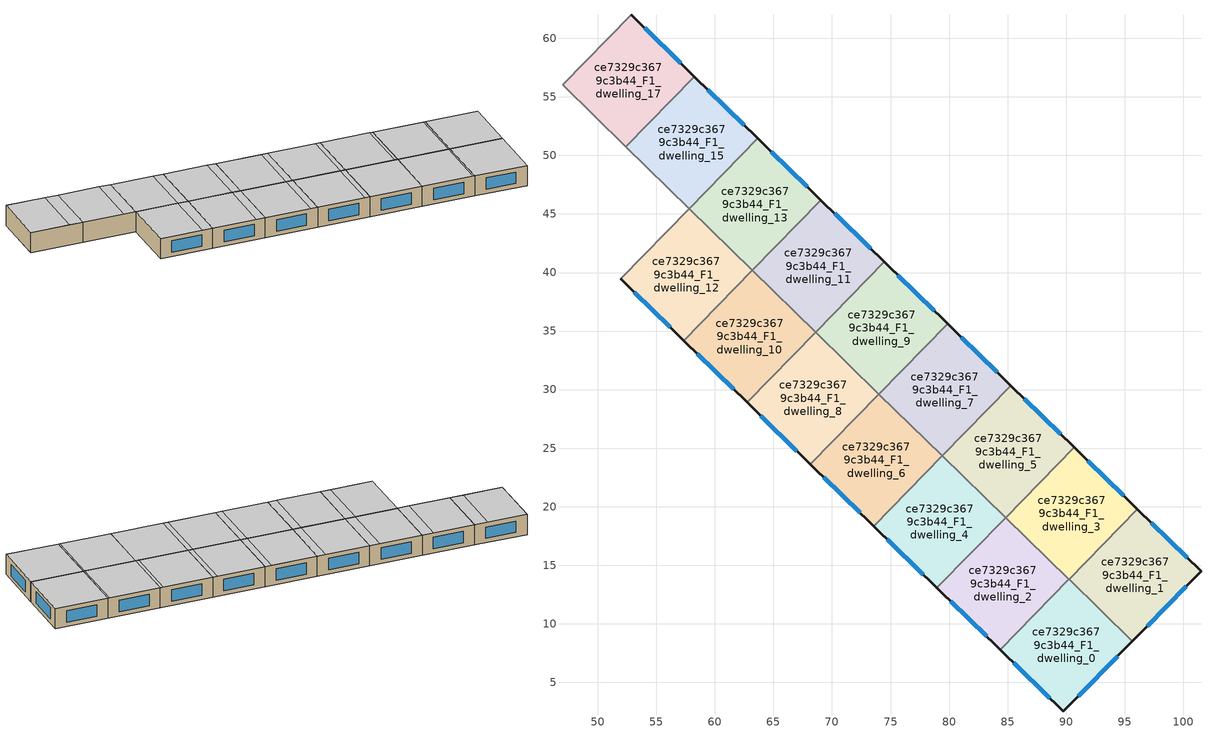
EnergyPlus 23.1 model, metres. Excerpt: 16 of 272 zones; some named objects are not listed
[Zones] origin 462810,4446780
ce7329c3679c3b44_F1_dwelling_0
 floor to ce7329c3679c3b44_F0_dwelling_0 (EU_floor_Construction): 95.65,8.52 89.76,2.53 84.37,7.79 90.24,13.8 z3
 wall outside (EU_wall_Construction): 84.37,7.79 89.76,2.53 95.65,8.52 z3:6
 wall to ce7329c3679c3b44_F1_dwelling_1 (EU_wall_Construction): 95.65,8.52 90.24,13.8 z3:6
 wall to ce7329c3679c3b44_F1_dwelling_2 (EU_wall_Construction): 90.23,13.79 84.37,7.79 z3:6
 wall to ce7329c3679c3b44_F1_dwelling_3 (EU_wall_Construction): 90.24,13.8 90.23,13.79 z3:6
 window (EU_Window_Construction): 91.02,3.81 94.39,7.24 / 85.53,6.66 88.6,3.66 z3.64:5.36
 ceiling to ce7329c3679c3b44_F2_dwelling_15 (EU_floor_Construction): 89.76,2.53 95.64,8.51 90.23,13.79 84.37,7.79 z6
 ceiling to ce7329c3679c3b44_F2_dwelling_0 (EU_floor_Construction): 95.64,8.51 95.65,8.52 90.24,13.8 90.23,13.79 z6
ce7329c3679c3b44_F1_dwelling_1
 floor to ce7329c3679c3b44_F0_dwelling_1 (EU_floor_Construction): 101.51,14.48 95.65,8.52 90.24,13.8 96.09,19.78 z3
 wall outside (EU_wall_Construction): 95.65,8.52 101.51,14.48 96.09,19.78 z3:6
 wall to ce7329c3679c3b44_F1_dwelling_3 (EU_wall_Construction): 96.09,19.78 90.24,13.8 z3:6
 window (EU_Window_Construction): 96.9,9.8 100.26,13.21 / 100.35,15.62 97.25,18.65 z3.64:5.36
 ceiling to ce7329c3679c3b44_F2_dwelling_0 (EU_floor_Construction): 95.65,8.52 101.51,14.48 96.09,19.78 90.24,13.8 z6
ce7329c3679c3b44_F1_dwelling_10
 floor to ce7329c3679c3b44_F0_dwelling_10 (EU_floor_Construction): 68.61,34.9 62.75,28.9 57.34,34.18 63.2,40.18 z3
 wall outside (EU_wall_Construction): 57.34,34.18 62.75,28.9 z3:6
 wall to ce7329c3679c3b44_F1_dwelling_12 (EU_wall_Construction): 63.2,40.18 57.34,34.18 z3:6
 wall to ce7329c3679c3b44_F1_dwelling_11 (EU_wall_Construction): 68.61,34.9 63.2,40.18 z3:6
 wall to ce7329c3679c3b44_F1_dwelling_8 (EU_wall_Construction): 62.75,28.9 68.61,34.9 z3:6
 window (EU_Window_Construction): 58.5,33.05 61.59,30.03 z3.64:5.36
 ceiling to ce7329c3679c3b44_F2_dwelling_20 (EU_floor_Construction): 61.84,29.79 67.69,35.79 63.2,40.18 57.34,34.18 z6
 ceiling to ce7329c3679c3b44_F2_dwelling_19 (EU_floor_Construction): 62.75,28.9 68.61,34.9 67.69,35.79 61.84,29.79 z6
ce7329c3679c3b44_F1_dwelling_11
 floor to ce7329c3679c3b44_F0_dwelling_11 (EU_floor_Construction): 74.46,40.9 68.61,34.9 63.2,40.18 69.06,46.18 z3
 wall outside (EU_wall_Construction): 74.46,40.9 69.06,46.18 z3:6
 wall to ce7329c3679c3b44_F1_dwelling_13 (EU_wall_Construction): 69.06,46.18 63.2,40.18 z3:6
 wall to ce7329c3679c3b44_F1_dwelling_9 (EU_wall_Construction): 68.61,34.9 74.46,40.9 z3:6
 window (EU_Window_Construction): 73.31,42.03 70.22,45.05 z3.64:5.36
 ceiling to ce7329c3679c3b44_F2_dwelling_5 (EU_floor_Construction): 67.72,35.77 73.58,41.77 69.06,46.18 63.2,40.18 z6
 ceiling to ce7329c3679c3b44_F2_dwelling_4 (EU_floor_Construction): 68.61,34.9 74.46,40.9 73.57,41.77 67.72,35.77 z6
ce7329c3679c3b44_F1_dwelling_12
 floor to ce7329c3679c3b44_F0_dwelling_12 (EU_floor_Construction): 63.2,40.18 57.34,34.18 51.94,39.46 57.8,45.46 z3
 wall outside (EU_wall_Construction): 51.94,39.46 57.34,34.18 z3:6
 wall to ce7329c3679c3b44_F1_dwelling_14 (EU_wall_Construction): 57.8,45.46 51.94,39.46 z3:6
 wall to ce7329c3679c3b44_F1_dwelling_13 (EU_wall_Construction): 63.2,40.18 57.8,45.46 z3:6
 window (EU_Window_Construction): 53.1,38.33 56.19,35.31 z3.64:5.36
 ceiling to ce7329c3679c3b44_F2_dwelling_21 (EU_floor_Construction): 56.25,35.25 62.11,41.25 57.8,45.46 51.94,39.46 z6
 ceiling to ce7329c3679c3b44_F2_dwelling_20 (EU_floor_Construction): 57.34,34.18 63.2,40.18 62.11,41.25 56.25,35.25 z6
ce7329c3679c3b44_F1_dwelling_13
 floor to ce7329c3679c3b44_F0_dwelling_13 (EU_floor_Construction): 69.06,46.18 63.2,40.18 57.8,45.46 63.65,51.45 z3
 wall outside (EU_wall_Construction): 69.06,46.18 63.65,51.45 z3:6
 wall to ce7329c3679c3b44_F1_dwelling_15 (EU_wall_Construction): 63.65,51.45 57.8,45.46 z3:6
 window (EU_Window_Construction): 67.9,47.31 64.81,50.32 z3.64:5.36
 ceiling to ce7329c3679c3b44_F2_dwelling_6 (EU_floor_Construction): 62.13,41.22 67.99,47.22 63.65,51.45 57.8,45.46 z6
 ceiling to ce7329c3679c3b44_F2_dwelling_5 (EU_floor_Construction): 63.2,40.18 69.06,46.18 67.99,47.22 62.13,41.22 z6
ce7329c3679c3b44_F1_dwelling_15
 floor to ce7329c3679c3b44_F0_dwelling_15 (EU_floor_Construction): 63.65,51.45 57.8,45.46 52.39,50.74 58.25,56.73 z3
 wall outside (EU_wall_Construction): 63.65,51.45 58.25,56.73 z3:6
 wall to ce7329c3679c3b44_F1_dwelling_17 (EU_wall_Construction): 58.25,56.73 52.39,50.74 z3:6
 wall to ce7329c3679c3b44_F1_dwelling_14 (EU_wall_Construction): 52.39,50.74 57.8,45.46 z3:6
 window (EU_Window_Construction): 62.5,52.58 59.41,55.6 z3.64:5.36
 ceiling to ce7329c3679c3b44_F2_dwelling_7 (EU_floor_Construction): 56.55,46.68 62.4,52.67 58.25,56.73 52.39,50.74 z6
 ceiling to ce7329c3679c3b44_F2_dwelling_6 (EU_floor_Construction): 57.8,45.46 63.65,51.45 62.4,52.67 56.55,46.68 z6
ce7329c3679c3b44_F1_dwelling_17
 floor to ce7329c3679c3b44_F0_dwelling_17 (EU_floor_Construction): 58.25,56.73 52.39,50.74 46.98,56.01 52.84,62.01 z3
 wall outside (EU_wall_Construction): 58.25,56.73 52.84,62.01 z3:6
 wall to ce7329c3679c3b44_F1_dwelling_19 (EU_wall_Construction): 52.84,62.01 46.98,56.01 z3:6
 wall to ce7329c3679c3b44_F1_dwelling_16 (EU_wall_Construction): 46.98,56.01 52.39,50.74 z3:6
 window (EU_Window_Construction): 57.09,57.86 54,60.88 z3.64:5.36
 ceiling to ce7329c3679c3b44_F2_dwelling_8 (EU_floor_Construction): 50.96,52.13 56.82,58.13 52.84,62.01 46.99,56.01 z6
 ceiling to ce7329c3679c3b44_F2_dwelling_7 (EU_floor_Construction): 52.39,50.74 58.25,56.73 56.82,58.13 50.96,52.13 z6
ce7329c3679c3b44_F1_dwelling_2
 floor to ce7329c3679c3b44_F0_dwelling_2 (EU_floor_Construction): 90.23,13.79 84.37,7.79 78.97,13.07 84.82,19.06 z3
 wall outside (EU_wall_Construction): 78.97,13.07 84.37,7.79 z3:6
 wall to ce7329c3679c3b44_F1_dwelling_4 (EU_wall_Construction): 84.82,19.06 78.97,13.07 z3:6
 wall to ce7329c3679c3b44_F1_dwelling_3 (EU_wall_Construction): 90.23,13.79 84.82,19.06 z3:6
 window (EU_Window_Construction): 80.12,11.94 83.22,8.92 z3.64:5.36
 ceiling to ce7329c3679c3b44_F2_dwelling_16 (EU_floor_Construction): 84.18,7.98 90.04,13.97 84.82,19.06 78.97,13.07 z6
 ceiling to ce7329c3679c3b44_F2_dwelling_15 (EU_floor_Construction): 84.37,7.79 90.23,13.79 90.04,13.97 84.18,7.98 z6
ce7329c3679c3b44_F1_dwelling_3
 floor to ce7329c3679c3b44_F0_dwelling_3 (EU_floor_Construction): 96.09,19.78 90.23,13.79 84.82,19.06 90.68,25.06 z3
 wall outside (EU_wall_Construction): 96.09,19.78 90.68,25.06 z3:6
 wall to ce7329c3679c3b44_F1_dwelling_5 (EU_wall_Construction): 90.68,25.06 84.82,19.06 z3:6
 window (EU_Window_Construction): 94.93,20.91 91.84,23.93 z3.64:5.36
 ceiling to ce7329c3679c3b44_F2_dwelling_1 (EU_floor_Construction): 90.06,13.95 95.92,19.95 90.68,25.06 84.82,19.06 z6
 ceiling to ce7329c3679c3b44_F2_dwelling_0 (EU_floor_Construction): 90.23,13.79 96.09,19.78 95.92,19.95 90.06,13.95 z6
ce7329c3679c3b44_F1_dwelling_4
 floor to ce7329c3679c3b44_F0_dwelling_4 (EU_floor_Construction): 84.82,19.06 78.97,13.07 73.56,18.34 79.42,24.34 z3
 wall outside (EU_wall_Construction): 73.56,18.34 78.97,13.07 z3:6
 wall to ce7329c3679c3b44_F1_dwelling_6 (EU_wall_Construction): 79.42,24.34 73.56,18.34 z3:6
 wall to ce7329c3679c3b44_F1_dwelling_5 (EU_wall_Construction): 84.82,19.06 79.42,24.34 z3:6
 window (EU_Window_Construction): 74.72,17.21 77.81,14.2 z3.64:5.36
 ceiling adiabatic (EU_roof_Construction): 78.97,13.07 84.82,19.06 79.42,24.34 73.56,18.34 z6
ce7329c3679c3b44_F1_dwelling_5
 floor to ce7329c3679c3b44_F0_dwelling_5 (EU_floor_Construction): 90.68,25.06 84.82,19.06 79.42,24.34 85.28,30.34 z3
 wall outside (EU_wall_Construction): 90.68,25.06 85.28,30.34 z3:6
 wall to ce7329c3679c3b44_F1_dwelling_7 (EU_wall_Construction): 85.28,30.34 79.42,24.34 z3:6
 window (EU_Window_Construction): 89.52,26.19 86.43,29.21 z3.64:5.36
 ceiling to ce7329c3679c3b44_F2_dwelling_2 (EU_floor_Construction): 84.47,19.41 90.33,25.4 85.28,30.34 79.42,24.34 z6
 ceiling to ce7329c3679c3b44_F2_dwelling_1 (EU_floor_Construction): 84.82,19.06 90.68,25.06 90.33,25.4 84.47,19.41 z6
ce7329c3679c3b44_F1_dwelling_6
 floor to ce7329c3679c3b44_F0_dwelling_6 (EU_floor_Construction): 79.42,24.34 73.56,18.34 68.16,23.62 74.01,29.62 z3
 wall outside (EU_wall_Construction): 68.16,23.62 73.56,18.34 z3:6
 wall to ce7329c3679c3b44_F1_dwelling_8 (EU_wall_Construction): 74.01,29.62 68.16,23.62 z3:6
 wall to ce7329c3679c3b44_F1_dwelling_7 (EU_wall_Construction): 79.42,24.34 74.01,29.62 z3:6
 window (EU_Window_Construction): 69.31,22.49 72.4,19.48 z3.64:5.36
 ceiling to ce7329c3679c3b44_F2_dwelling_18 (EU_floor_Construction): 73.01,18.88 78.87,24.88 74.01,29.62 68.16,23.62 z6
 ceiling to ce7329c3679c3b44_F2_dwelling_17 (EU_floor_Construction): 73.56,18.35 79.42,24.34 78.87,24.88 73.01,18.88 z6
ce7329c3679c3b44_F1_dwelling_7
 floor to ce7329c3679c3b44_F0_dwelling_7 (EU_floor_Construction): 85.28,30.34 79.42,24.34 74.01,29.62 79.87,35.62 z3
 wall outside (EU_wall_Construction): 85.28,30.34 79.87,35.62 z3:6
 wall to ce7329c3679c3b44_F1_dwelling_9 (EU_wall_Construction): 79.87,35.62 74.01,29.62 z3:6
 window (EU_Window_Construction): 84.12,31.47 81.03,34.49 z3.64:5.36
 ceiling to ce7329c3679c3b44_F2_dwelling_3 (EU_floor_Construction): 78.89,24.86 84.75,30.86 79.87,35.62 74.01,29.62 z6
 ceiling to ce7329c3679c3b44_F2_dwelling_2 (EU_floor_Construction): 79.42,24.34 85.28,30.34 84.75,30.86 78.89,24.86 z6
ce7329c3679c3b44_F1_dwelling_8
 floor to ce7329c3679c3b44_F0_dwelling_8 (EU_floor_Construction): 74.01,29.62 68.16,23.62 62.75,28.9 68.61,34.9 z3
 wall outside (EU_wall_Construction): 62.75,28.9 68.16,23.62 z3:6
 wall to ce7329c3679c3b44_F1_dwelling_9 (EU_wall_Construction): 74.01,29.62 68.61,34.9 z3:6
 window (EU_Window_Construction): 63.91,27.77 67,24.75 z3.64:5.36
 ceiling to ce7329c3679c3b44_F2_dwelling_19 (EU_floor_Construction): 67.42,24.34 73.28,30.34 68.61,34.9 62.75,28.9 z6
 ceiling to ce7329c3679c3b44_F2_dwelling_18 (EU_floor_Construction): 68.16,23.62 74.01,29.62 73.28,30.34 67.42,24.34 z6
ce7329c3679c3b44_F1_dwelling_9
 floor to ce7329c3679c3b44_F0_dwelling_9 (EU_floor_Construction): 79.87,35.62 74.01,29.62 68.61,34.9 74.46,40.9 z3
 wall outside (EU_wall_Construction): 79.87,35.62 74.46,40.9 z3:6
 window (EU_Window_Construction): 78.71,36.75 75.62,39.77 z3.64:5.36
 ceiling to ce7329c3679c3b44_F2_dwelling_4 (EU_floor_Construction): 73.3,30.31 79.16,36.31 74.46,40.9 68.61,34.9 z6
 ceiling to ce7329c3679c3b44_F2_dwelling_3 (EU_floor_Construction): 74.01,29.62 79.87,35.62 79.16,36.31 73.3,30.31 z6
[Building]
EU S2 Campaign: North Axis=0; Terrain=City; Solar Distribution=FullExterior
[Site:Location]
Yerevan-Zvartnots.Intl.AP: Latitude=40.15; Longitude=44.383; Time Zone=4; Elevation=854
[SizingPeriod:WeatherFileDays]
AnnualSizingPeriod: Begin Month=1; Begin Day of Month=1; End Month=12; End Day of Month=31; Day of Week for Start Day=Monday; Use Weather File Daylight Saving Period=No; Use Weather File Rain and Snow Indicators=No
[MATERIAL]
EU_InternalMass_Material: Roughness=MediumRough; Thickness=0.1; Conductivity=1; Density=1800; Specific Heat=900; Thermal Absorptance=0.9; Solar Absorptance=0.7; Visible Absorptance=0.7
[MATERIAL:NOMASS] Roughness=MediumRough; Thermal Absorptance=0.9; Solar Absorptance=0.7; Visible Absorptance=0.7
Name | Thermal Resistance
EU_wall_NoMass | 1.05043
EU_roof_NoMass | 1.45357
EU_floor_NoMass | 0.478065
[WINDOWMATERIAL:SIMPLEGLAZINGSYSTEM]
EU_Window_SimpleGlazing: UFactor=2.5566; Solar Heat Gain Coefficient=0.75; Visible Transmittance=0.75
[CONSTRUCTION]
EU_wall_Construction: EU_wall_NoMass
EU_roof_Construction: EU_roof_NoMass
EU_floor_Construction: EU_floor_NoMass
EU_Window_Construction: EU_Window_SimpleGlazing
EU_InternalMass_Construction: EU_InternalMass_Material
[ZONE] Type=1; Multiplier=1; Ceiling Height=autocalculate; Floor Area=autocalculate; Part of Total Floor Area=Yes
Name | Volume
ce7329c3679c3b44_F1_dwelling_0 | 190.003
ce7329c3679c3b44_F1_dwelling_1 | 190
ce7329c3679c3b44_F1_dwelling_10; ce7329c3679c3b44_F1_dwelling_6; ce7329c3679c3b44_F1_dwelling_7 | 189.998
ce7329c3679c3b44_F1_dwelling_11 | 189.997
ce7329c3679c3b44_F1_dwelling_12; ce7329c3679c3b44_F1_dwelling_2 | 190.015
ce7329c3679c3b44_F1_dwelling_13; ce7329c3679c3b44_F1_dwelling_15; ce7329c3679c3b44_F1_dwelling_3 | 189.999
ce7329c3679c3b44_F1_dwelling_17; ce7329c3679c3b44_F1_dwelling_4 | 190.033
ce7329c3679c3b44_F1_dwelling_5; ce7329c3679c3b44_F1_dwelling_8 | 190.016
ce7329c3679c3b44_F1_dwelling_9 | 190.032
[INTERNALMASS] Construction=EU_InternalMass_Construction
Name | Zone or ZoneList | Surface Area
ce7329c3679c3b44_F1_dwelling_0_EU_InternalMass | ce7329c3679c3b44_F1_dwelling_0 | 63.3352
ce7329c3679c3b44_F1_dwelling_1_EU_InternalMass | ce7329c3679c3b44_F1_dwelling_1 | 63.3343
ce7329c3679c3b44_F1_dwelling_2_EU_InternalMass | ce7329c3679c3b44_F1_dwelling_2 | 63.3384
ce7329c3679c3b44_F1_dwelling_3_EU_InternalMass | ce7329c3679c3b44_F1_dwelling_3 | 63.333
ce7329c3679c3b44_F1_dwelling_4_EU_InternalMass | ce7329c3679c3b44_F1_dwelling_4 | 63.3429
ce7329c3679c3b44_F1_dwelling_5_EU_InternalMass | ce7329c3679c3b44_F1_dwelling_5 | 63.3387
ce7329c3679c3b44_F1_dwelling_6_EU_InternalMass | ce7329c3679c3b44_F1_dwelling_6 | 63.3327
ce7329c3679c3b44_F1_dwelling_7_EU_InternalMass | ce7329c3679c3b44_F1_dwelling_7 | 63.3327
ce7329c3679c3b44_F1_dwelling_8_EU_InternalMass | ce7329c3679c3b44_F1_dwelling_8 | 63.3387
ce7329c3679c3b44_F1_dwelling_9_EU_InternalMass | ce7329c3679c3b44_F1_dwelling_9 | 63.3429
ce7329c3679c3b44_F1_dwelling_10_EU_InternalMass | ce7329c3679c3b44_F1_dwelling_10 | 63.3311
ce7329c3679c3b44_F1_dwelling_11_EU_InternalMass | ce7329c3679c3b44_F1_dwelling_11 | 63.3311
ce7329c3679c3b44_F1_dwelling_12_EU_InternalMass | ce7329c3679c3b44_F1_dwelling_12 | 63.341
ce7329c3679c3b44_F1_dwelling_13_EU_InternalMass | ce7329c3679c3b44_F1_dwelling_13 | 63.333
ce7329c3679c3b44_F1_dwelling_15_EU_InternalMass | ce7329c3679c3b44_F1_dwelling_15 | 63.3357
ce7329c3679c3b44_F1_dwelling_17_EU_InternalMass | ce7329c3679c3b44_F1_dwelling_17 | 63.3429
[OTHEREQUIPMENT] Fuel Type=Electricity; Design Level Calculation Method=Watts/Area; Power per Zone Floor Area=1; Fraction Latent=0; Fraction Radiant=0; Fraction Lost=0; Carbon Dioxide Generation Rate=0; EndUse Subcategory=EU_Step8_InternalGains
Name | Zone or ZoneList or Space or SpaceList | Schedule
EU_Step8_InternalGain_ce7329c3679c3b44_F1_dwelling_0_f000 | ce7329c3679c3b44_F1_dwelling_0 | EU_Step8_GainSchedule_ce7329c3679c3b44_F1_dwelling_0_f000
EU_Step8_InternalGain_ce7329c3679c3b44_F1_dwelling_1_f000 | ce7329c3679c3b44_F1_dwelling_1 | EU_Step8_GainSchedule_ce7329c3679c3b44_F1_dwelling_1_f000
EU_Step8_InternalGain_ce7329c3679c3b44_F1_dwelling_2_f000 | ce7329c3679c3b44_F1_dwelling_2 | EU_Step8_GainSchedule_ce7329c3679c3b44_F1_dwelling_2_f000
EU_Step8_InternalGain_ce7329c3679c3b44_F1_dwelling_3_f000 | ce7329c3679c3b44_F1_dwelling_3 | EU_Step8_GainSchedule_ce7329c3679c3b44_F1_dwelling_3_f000
EU_Step8_InternalGain_ce7329c3679c3b44_F1_dwelling_4_f000 | ce7329c3679c3b44_F1_dwelling_4 | EU_Step8_GainSchedule_ce7329c3679c3b44_F1_dwelling_4_f000
EU_Step8_InternalGain_ce7329c3679c3b44_F1_dwelling_5_f000 | ce7329c3679c3b44_F1_dwelling_5 | EU_Step8_GainSchedule_ce7329c3679c3b44_F1_dwelling_5_f000
EU_Step8_InternalGain_ce7329c3679c3b44_F1_dwelling_6_f000 | ce7329c3679c3b44_F1_dwelling_6 | EU_Step8_GainSchedule_ce7329c3679c3b44_F1_dwelling_6_f000
EU_Step8_InternalGain_ce7329c3679c3b44_F1_dwelling_7_f000 | ce7329c3679c3b44_F1_dwelling_7 | EU_Step8_GainSchedule_ce7329c3679c3b44_F1_dwelling_7_f000
EU_Step8_InternalGain_ce7329c3679c3b44_F1_dwelling_8_f000 | ce7329c3679c3b44_F1_dwelling_8 | EU_Step8_GainSchedule_ce7329c3679c3b44_F1_dwelling_8_f000
EU_Step8_InternalGain_ce7329c3679c3b44_F1_dwelling_9_f000 | ce7329c3679c3b44_F1_dwelling_9 | EU_Step8_GainSchedule_ce7329c3679c3b44_F1_dwelling_9_f000
EU_Step8_InternalGain_ce7329c3679c3b44_F1_dwelling_10_f000 | ce7329c3679c3b44_F1_dwelling_10 | EU_Step8_GainSchedule_ce7329c3679c3b44_F1_dwelling_10_f000
EU_Step8_InternalGain_ce7329c3679c3b44_F1_dwelling_11_f000 | ce7329c3679c3b44_F1_dwelling_11 | EU_Step8_GainSchedule_ce7329c3679c3b44_F1_dwelling_11_f000
EU_Step8_InternalGain_ce7329c3679c3b44_F1_dwelling_12_f000 | ce7329c3679c3b44_F1_dwelling_12 | EU_Step8_GainSchedule_ce7329c3679c3b44_F1_dwelling_12_f000
EU_Step8_InternalGain_ce7329c3679c3b44_F1_dwelling_13_f000 | ce7329c3679c3b44_F1_dwelling_13 | EU_Step8_GainSchedule_ce7329c3679c3b44_F1_dwelling_13_f000
EU_Step8_InternalGain_ce7329c3679c3b44_F1_dwelling_15_f000 | ce7329c3679c3b44_F1_dwelling_15 | EU_Step8_GainSchedule_ce7329c3679c3b44_F1_dwelling_15_f000
EU_Step8_InternalGain_ce7329c3679c3b44_F1_dwelling_17_f000 | ce7329c3679c3b44_F1_dwelling_17 | EU_Step8_GainSchedule_ce7329c3679c3b44_F1_dwelling_17_f000
[ZONEVENTILATION:DESIGNFLOWRATE] Schedule=EU_AlwaysOn; Design Flow Rate Calculation Method=AirChanges/Hour; Air Changes per Hour=0.557805; Ventilation Type=Natural; Fan Pressure Rise=0; Fan Total Efficiency=1; Constant Term Coefficient=1; Temperature Term Coefficient=0; Velocity Term Coefficient=0; Velocity Squared Term Coefficient=0; Minimum Indoor Temperature=-100; Maximum Indoor Temperature=100; Delta Temperature=-100; Minimum Outdoor Temperature=-100; Maximum Outdoor Temperature=100; Maximum Wind Speed=40
Name | Zone or ZoneList or Space or SpaceList
EU_ConstantAir_ce7329c3679c3b44_F1_dwelling_0 | ce7329c3679c3b44_F1_dwelling_0
EU_ConstantAir_ce7329c3679c3b44_F1_dwelling_1 | ce7329c3679c3b44_F1_dwelling_1
EU_ConstantAir_ce7329c3679c3b44_F1_dwelling_2 | ce7329c3679c3b44_F1_dwelling_2
EU_ConstantAir_ce7329c3679c3b44_F1_dwelling_3 | ce7329c3679c3b44_F1_dwelling_3
EU_ConstantAir_ce7329c3679c3b44_F1_dwelling_4 | ce7329c3679c3b44_F1_dwelling_4
EU_ConstantAir_ce7329c3679c3b44_F1_dwelling_5 | ce7329c3679c3b44_F1_dwelling_5
EU_ConstantAir_ce7329c3679c3b44_F1_dwelling_6 | ce7329c3679c3b44_F1_dwelling_6
EU_ConstantAir_ce7329c3679c3b44_F1_dwelling_7 | ce7329c3679c3b44_F1_dwelling_7
EU_ConstantAir_ce7329c3679c3b44_F1_dwelling_8 | ce7329c3679c3b44_F1_dwelling_8
EU_ConstantAir_ce7329c3679c3b44_F1_dwelling_9 | ce7329c3679c3b44_F1_dwelling_9
EU_ConstantAir_ce7329c3679c3b44_F1_dwelling_10 | ce7329c3679c3b44_F1_dwelling_10
EU_ConstantAir_ce7329c3679c3b44_F1_dwelling_11 | ce7329c3679c3b44_F1_dwelling_11
EU_ConstantAir_ce7329c3679c3b44_F1_dwelling_12 | ce7329c3679c3b44_F1_dwelling_12
EU_ConstantAir_ce7329c3679c3b44_F1_dwelling_13 | ce7329c3679c3b44_F1_dwelling_13
EU_ConstantAir_ce7329c3679c3b44_F1_dwelling_15 | ce7329c3679c3b44_F1_dwelling_15
EU_ConstantAir_ce7329c3679c3b44_F1_dwelling_17 | ce7329c3679c3b44_F1_dwelling_17
[HVACTEMPLATE:ZONE:IDEALLOADSAIRSYSTEM] System Availability Schedule=EU_AlwaysOn; Maximum Heating Supply Air Temperature=50; Minimum Cooling Supply Air Temperature=13; Maximum Heating Supply Air Humidity Ratio=0.0156; Minimum Cooling Supply Air Humidity Ratio=0.0077; Heating Limit=NoLimit; Cooling Limit=NoLimit; Heating Availability Schedule=EU_AlwaysOn; Cooling Availability Schedule=EU_CoolingOff; Dehumidification Control Type=ConstantSensibleHeatRatio; Cooling Sensible Heat Ratio=0.7; Dehumidification Setpoint=60; Humidification Control Type=None; Humidification Setpoint=30; Outdoor Air Method=None; Outdoor Air Flow Rate per Person=0.00944; Outdoor Air Flow Rate per Zone Floor Area=0; Outdoor Air Flow Rate per Zone=0; Demand Controlled Ventilation Type=None; Outdoor Air Economizer Type=NoEconomizer; Heat Recovery Type=None; Sensible Heat Recovery Effectiveness=0.7; Latent Heat Recovery Effectiveness=0.65
Name | Template Thermostat
ce7329c3679c3b44_F1_dwelling_0 | EU_HeatOnly_ce7329c3679c3b44_F1_dwelling_0
ce7329c3679c3b44_F1_dwelling_1 | EU_HeatOnly_ce7329c3679c3b44_F1_dwelling_1
ce7329c3679c3b44_F1_dwelling_2 | EU_HeatOnly_ce7329c3679c3b44_F1_dwelling_2
ce7329c3679c3b44_F1_dwelling_3 | EU_HeatOnly_ce7329c3679c3b44_F1_dwelling_3
ce7329c3679c3b44_F1_dwelling_4 | EU_HeatOnly_ce7329c3679c3b44_F1_dwelling_4
ce7329c3679c3b44_F1_dwelling_5 | EU_HeatOnly_ce7329c3679c3b44_F1_dwelling_5
ce7329c3679c3b44_F1_dwelling_6 | EU_HeatOnly_ce7329c3679c3b44_F1_dwelling_6
ce7329c3679c3b44_F1_dwelling_7 | EU_HeatOnly_ce7329c3679c3b44_F1_dwelling_7
ce7329c3679c3b44_F1_dwelling_8 | EU_HeatOnly_ce7329c3679c3b44_F1_dwelling_8
ce7329c3679c3b44_F1_dwelling_9 | EU_HeatOnly_ce7329c3679c3b44_F1_dwelling_9
ce7329c3679c3b44_F1_dwelling_10 | EU_HeatOnly_ce7329c3679c3b44_F1_dwelling_10
ce7329c3679c3b44_F1_dwelling_11 | EU_HeatOnly_ce7329c3679c3b44_F1_dwelling_11
ce7329c3679c3b44_F1_dwelling_12 | EU_HeatOnly_ce7329c3679c3b44_F1_dwelling_12
ce7329c3679c3b44_F1_dwelling_13 | EU_HeatOnly_ce7329c3679c3b44_F1_dwelling_13
ce7329c3679c3b44_F1_dwelling_15 | EU_HeatOnly_ce7329c3679c3b44_F1_dwelling_15
ce7329c3679c3b44_F1_dwelling_17 | EU_HeatOnly_ce7329c3679c3b44_F1_dwelling_17
[SIZING:ZONE] Zone Cooling Design Supply Air Temperature Input Method=SupplyAirTemperature; Zone Cooling Design Supply Air Temperature=13; Zone Heating Design Supply Air Temperature Input Method=SupplyAirTemperature; Zone Heating Design Supply Air Temperature=50; Zone Cooling Design Supply Air Humidity Ratio=0.008; Zone Heating Design Supply Air Humidity Ratio=0.008; Cooling Design Air Flow Method=DesignDay; Cooling Design Air Flow Rate=0; Cooling Minimum Air Flow per Zone Floor Area=0.000762; Cooling Minimum Air Flow=0; Cooling Minimum Air Flow Fraction=0.2; Heating Design Air Flow Method=DesignDay; Heating Design Air Flow Rate=0; Heating Maximum Air Flow per Zone Floor Area=0.002032; Heating Maximum Air Flow=0.141576; Heating Maximum Air Flow Fraction=0.3; Account for Dedicated Outdoor Air System=No; Dedicated Outdoor Air System Control Strategy=NeutralSupplyAir; Dedicated Outdoor Air Low Setpoint Temperature for Design=autosize; Dedicated Outdoor Air High Setpoint Temperature for Design=autosize; Zone Load Sizing Method=Sensible Load Only No Latent Load; Zone Latent Cooling Design Supply Air Humidity Ratio Input Method=HumidityRatioDifference; Zone Cooling Design Supply Air Humidity Ratio Difference=0.005; Zone Latent Heating Design Supply Air Humidity Ratio Input Method=HumidityRatioDifference; Zone Humidification Design Supply Air Humidity Ratio Difference=0.005
ce7329c3679c3b44_F1_dwelling_0; ce7329c3679c3b44_F1_dwelling_1; ce7329c3679c3b44_F1_dwelling_2; ce7329c3679c3b44_F1_dwelling_3; ce7329c3679c3b44_F1_dwelling_4; ce7329c3679c3b44_F1_dwelling_5; ce7329c3679c3b44_F1_dwelling_6; ce7329c3679c3b44_F1_dwelling_7; ce7329c3679c3b44_F1_dwelling_8; ce7329c3679c3b44_F1_dwelling_9; ce7329c3679c3b44_F1_dwelling_10; ce7329c3679c3b44_F1_dwelling_11; ce7329c3679c3b44_F1_dwelling_12; ce7329c3679c3b44_F1_dwelling_13; ce7329c3679c3b44_F1_dwelling_15; ce7329c3679c3b44_F1_dwelling_17
[SCHEDULE:CONSTANT]
Name | Hourly Value
EU_AlwaysOn | 1
EU_CoolingOff | 0
[SCHEDULE:FILE] Column Number=1; Rows to Skip at Top=0; Number of Hours of Data=8760; Column Separator=Comma; Interpolate to Timestep=No; Minutes per Item=60; Adjust Schedule for Daylight Savings=Yes
Name | File
EU_Step8_GainSchedule_ce7329c3679c3b44_F1_dwelling_0_f000 | ../../schedules/ce7329c3679c3b44/ce7329c3679c3b44_F1_dwelling_0_f000_gain.csv
EU_Step8_GainSchedule_ce7329c3679c3b44_F1_dwelling_1_f000 | ../../schedules/ce7329c3679c3b44/ce7329c3679c3b44_F1_dwelling_1_f000_gain.csv
EU_Step8_GainSchedule_ce7329c3679c3b44_F1_dwelling_2_f000 | ../../schedules/ce7329c3679c3b44/ce7329c3679c3b44_F1_dwelling_2_f000_gain.csv
EU_Step8_GainSchedule_ce7329c3679c3b44_F1_dwelling_3_f000 | ../../schedules/ce7329c3679c3b44/ce7329c3679c3b44_F1_dwelling_3_f000_gain.csv
EU_Step8_GainSchedule_ce7329c3679c3b44_F1_dwelling_4_f000 | ../../schedules/ce7329c3679c3b44/ce7329c3679c3b44_F1_dwelling_4_f000_gain.csv
EU_Step8_GainSchedule_ce7329c3679c3b44_F1_dwelling_5_f000 | ../../schedules/ce7329c3679c3b44/ce7329c3679c3b44_F1_dwelling_5_f000_gain.csv
EU_Step8_GainSchedule_ce7329c3679c3b44_F1_dwelling_6_f000 | ../../schedules/ce7329c3679c3b44/ce7329c3679c3b44_F1_dwelling_6_f000_gain.csv
EU_Step8_GainSchedule_ce7329c3679c3b44_F1_dwelling_7_f000 | ../../schedules/ce7329c3679c3b44/ce7329c3679c3b44_F1_dwelling_7_f000_gain.csv
EU_Step8_GainSchedule_ce7329c3679c3b44_F1_dwelling_8_f000 | ../../schedules/ce7329c3679c3b44/ce7329c3679c3b44_F1_dwelling_8_f000_gain.csv
EU_Step8_GainSchedule_ce7329c3679c3b44_F1_dwelling_9_f000 | ../../schedules/ce7329c3679c3b44/ce7329c3679c3b44_F1_dwelling_9_f000_gain.csv
EU_Step8_GainSchedule_ce7329c3679c3b44_F1_dwelling_10_f000 | ../../schedules/ce7329c3679c3b44/ce7329c3679c3b44_F1_dwelling_10_f000_gain.csv
EU_Step8_GainSchedule_ce7329c3679c3b44_F1_dwelling_11_f000 | ../../schedules/ce7329c3679c3b44/ce7329c3679c3b44_F1_dwelling_11_f000_gain.csv
EU_Step8_GainSchedule_ce7329c3679c3b44_F1_dwelling_12_f000 | ../../schedules/ce7329c3679c3b44/ce7329c3679c3b44_F1_dwelling_12_f000_gain.csv
EU_Step8_GainSchedule_ce7329c3679c3b44_F1_dwelling_13_f000 | ../../schedules/ce7329c3679c3b44/ce7329c3679c3b44_F1_dwelling_13_f000_gain.csv
EU_Step8_GainSchedule_ce7329c3679c3b44_F1_dwelling_15_f000 | ../../schedules/ce7329c3679c3b44/ce7329c3679c3b44_F1_dwelling_15_f000_gain.csv
EU_Step8_GainSchedule_ce7329c3679c3b44_F1_dwelling_17_f000 | ../../schedules/ce7329c3679c3b44/ce7329c3679c3b44_F1_dwelling_17_f000_gain.csv
